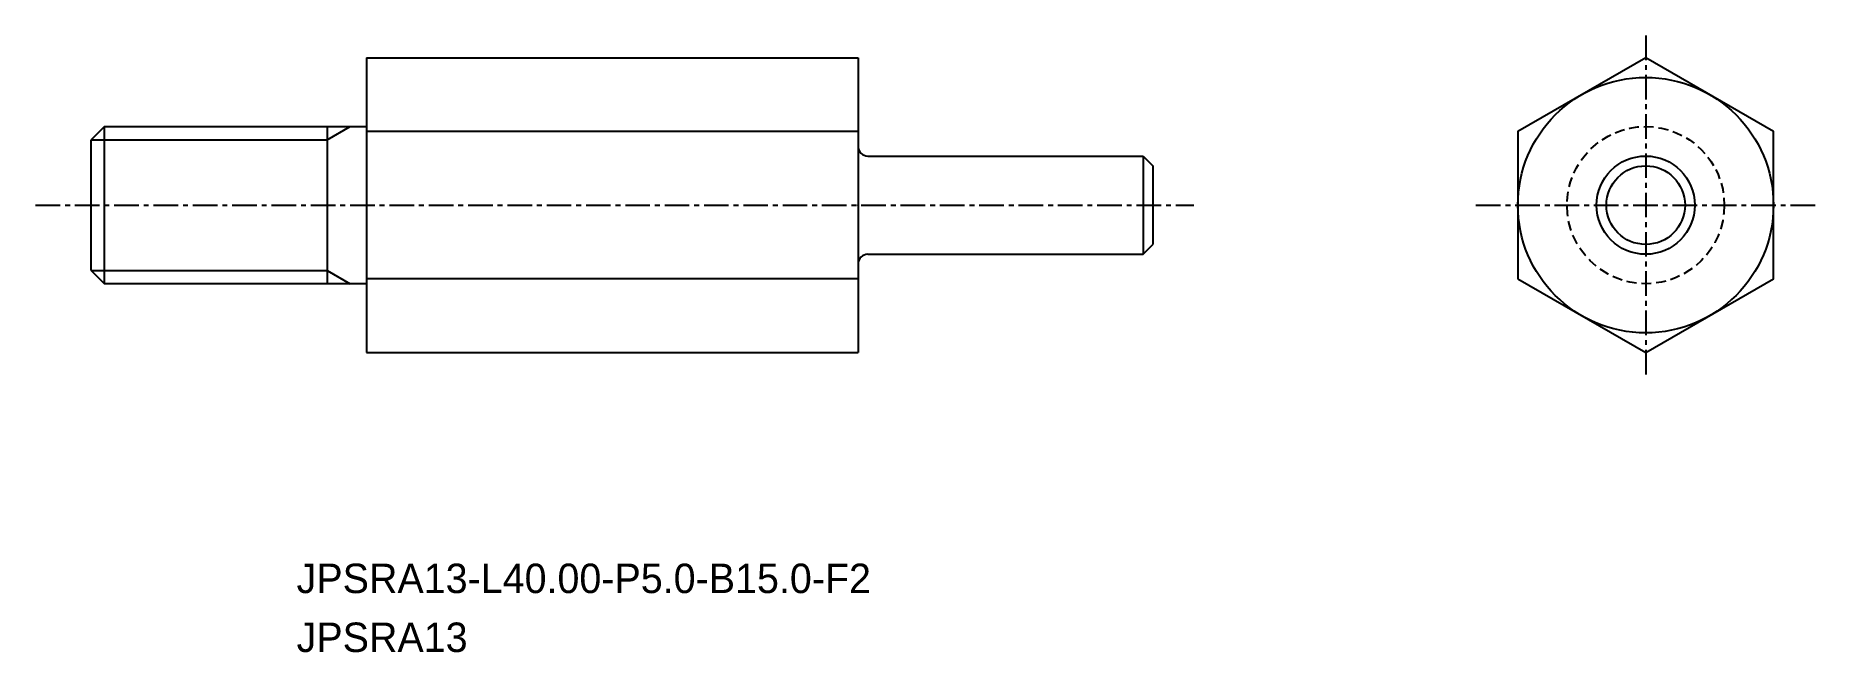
# Model space of a CAD drawing. Extents: x -1813.9 to -1723.3, y -571.5 to -540.1.
import ezdxf

# ---------------------------------------------------------------- set-up
doc = ezdxf.new("R2010")
doc.units = 0
doc.linetypes.add('CENTER', pattern=[2, 1.25, -0.25, 0.25, -0.25])
doc.linetypes.add('DASHED', pattern=[0.75, 0.5, -0.25])
doc.layers.get('0').update_dxf_attribs({"linetype": 'CONTINUOUS'})
doc.layers.add('CENTER', color=1, linetype='CENTER')

msp = doc.modelspace()

# ---------------------------------------------------------------- linework, layer by layer
at = {"color": 7, "linetype": 'CONTINUOUS'}
for p, q in [((-1797.019, -541.192), (-1797.019, -556.203)), ((-1797.019, -541.192), (-1772.019, -541.192)), ((-1772.019, -541.192), (-1772.019, -556.203)), ((-1810.343, -544.698), (-1811.019, -545.374)), ((-1810.343, -544.698), (-1797.019, -544.698)), ((-1810.343, -552.698), (-1810.343, -544.698)), ((-1799.019, -544.698), (-1799.019, -552.698)), ((-1811.019, -552.021), (-1811.019, -545.374)), ((-1757.519, -546.198), (-1757.519, -551.198)), ((-1757.019, -546.698), (-1757.019, -550.698)), ((-1811.019, -552.021), (-1810.343, -552.698)), ((-1797.019, -552.698), (-1810.343, -552.698)), ((-1797.019, -556.203), (-1772.019, -556.203))]:
    msp.add_line(p, q, dxfattribs=at)
at = {"color": 3, "linetype": 'CONTINUOUS'}
for p, q in [((-1799.019, -545.374), (-1797.848, -544.698)), ((-1811.019, -545.374), (-1799.019, -545.374)), ((-1811.019, -552.021), (-1799.019, -552.021)), ((-1799.019, -552.021), (-1797.848, -552.698))]:
    msp.add_line(p, q, dxfattribs=at)
for p, q in [((-1772.019, -544.945), (-1797.019, -544.945)), ((-1771.519, -546.198), (-1757.519, -546.198)), ((-1757.519, -546.198), (-1757.019, -546.698)), ((-1771.519, -551.198), (-1757.519, -551.198)), ((-1757.519, -551.198), (-1757.019, -550.698)), ((-1772.019, -552.45), (-1797.019, -552.45))]:
    msp.add_line(p, q)
msp.add_lwpolyline([(-1738.455, -552.45), (-1731.955, -556.203), (-1725.455, -552.45), (-1725.455, -544.945), (-1731.955, -541.192), (-1738.455, -544.945)], close=True)
at = {"linetype": 'CONTINUOUS'}
msp.add_circle((-1731.955, -548.698), 6.5, dxfattribs=at)
at = {"color": 3, "linetype": 'DASHED'}
msp.add_circle((-1731.955, -548.698), 4, dxfattribs=at)
for radius in [2.5, 2]:
    msp.add_circle((-1731.955, -548.698), radius)
for centre, start, end in [((-1771.519, -545.698), 180, 270), ((-1771.519, -551.698), 90, 180)]:
    msp.add_arc(centre, 0.5, start, end)
at = {"color": 7, "linetype": 'CONTINUOUS'}
msp.add_point((-1772.019, -548.698), dxfattribs=at)
at = {"layer": 'CENTER', "color": 1, "linetype": 'CENTER'}
for p, q in [((-1731.955, -540.065), (-1731.955, -557.33)), ((-1813.852, -548.698), (-1754.938, -548.698)), ((-1740.588, -548.698), (-1723.323, -548.698))]:
    msp.add_line(p, q, dxfattribs=at)

# ---------------------------------------------------------------- texts
for s, p in [('JPSRA13-L40.00-P5.0-B15.0-F2', (-1800.574, -568.447)), ('JPSRA13', (-1800.574, -571.447))]:
    msp.add_text(s, height=1.5).set_placement(p)

doc.saveas('drawing.dxf')
